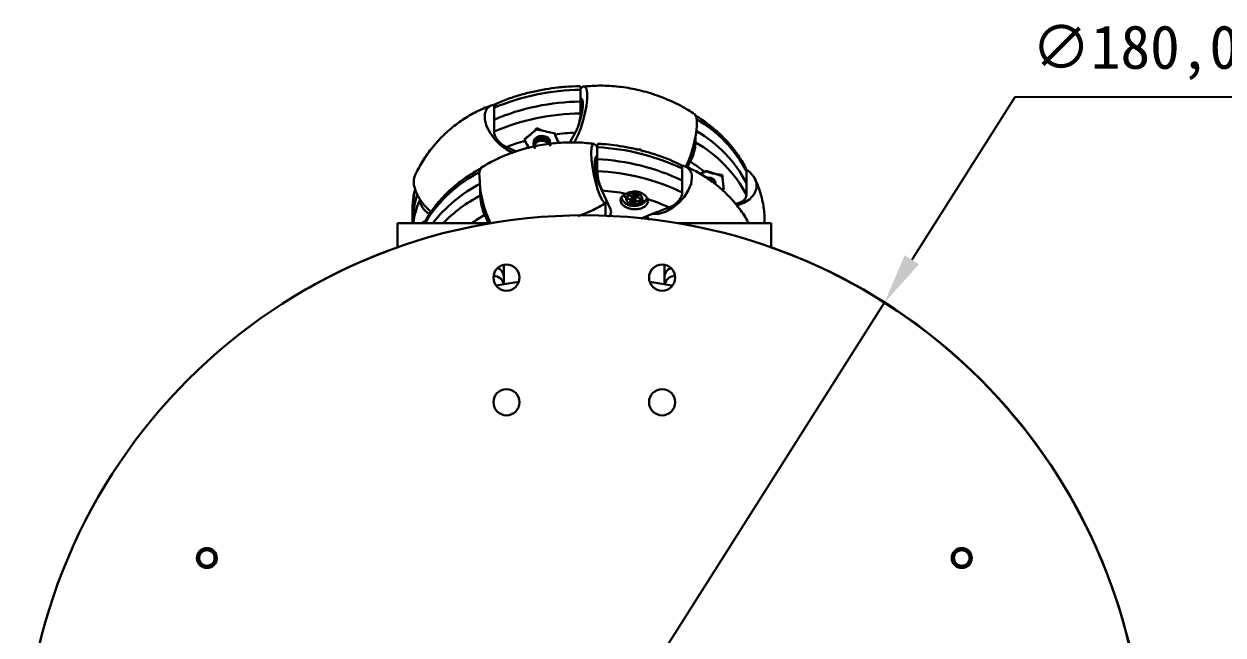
# Model space of a CAD drawing. Header units: millimetres. Extents: x 786 to 1380, y -734 to -314.
# Drawn here: x 933.2 to 1029.5, y -650.5 to -601.5 of the extents above; entities that cross this region are included whole.
import ezdxf

# ---------------------------------------------------------------- set-up
doc = ezdxf.new("R2010")
doc.units = ezdxf.units.MM
doc.header["$PDSIZE"] = -1
doc.layers.add('粗实线层', color=7, linetype='Continuous', lineweight=15)
doc.dimstyles.new('ISO-25', dxfattribs={"dimtxt": 2.5, "dimasz": 2.5, "dimexe": 1.25, "dimexo": 0.625, "dimtad": 1, "dimtxsty": 'Standard', "dimcen": 2.5, "dimadec": 0, "dimazin": 0, "dimtfac": 1, "dimtmove": 0, "dimatfit": 3, "dimfxl": 1, "dimarcsym": 0})

# ---------------------------------------------------------------- blocks, each defined once
blk = doc.blocks.new('*D120')
at = {"layer": 'Defpoints', "color": 0, "transparency": 16777216}
for p in [(1002.283, -623.856), (954.053, -699.842)]:
    blk.add_point(p, dxfattribs=at)
at = {"layer": '粗实线层', "color": 0, "lineweight": -2, "transparency": 16777216}
for p, q in [((1012.754, -607.358), (1004.469, -620.411)), ((1032.945, -607.358), (1012.754, -607.358)), ((954.053, -699.842), (1002.283, -623.856)), ((951.866, -703.286), (949.68, -706.731))]:
    blk.add_line(p, q, dxfattribs=at)
at = {"layer": '粗实线层', "color": 0, "transparency": 16777216}
for points in [[(1003.895, -620.046), (1005.043, -620.775), (1002.283, -623.856)], [(951.292, -702.922), (952.44, -703.651), (954.053, -699.842)]]:
    blk.add_solid(points, dxfattribs=at)
at = {"layer": '粗实线层', "color": 0, "lineweight": 15, "transparency": 16777216, "insert": (1023.611, -603.792), "char_height": 3.5, "attachment_point": 5}
blk.add_mtext('∅180,00', dxfattribs=at)

msp = doc.modelspace()

# ---------------------------------------------------------------- linework, layer by layer
at = {"layer": '粗实线层', "color": 7, "linetype": 'Continuous', "lineweight": 30}
for p, q in [((977.8658, -607.7237), (977.8658, -606.7689)), ((977.9305, -607.497), (977.8658, -607.4808)), ((970.9248, -608.2185), (970.9248, -609.1733)), ((977.8658, -607.7237), (977.8658, -608.6785)), ((970.9248, -609.1733), (970.9248, -610.1281)), ((973.3932, -610.6984), (973.8678, -610.3454)), ((974.1174, -610.1597), (974.3677, -609.9734)), ((974.3677, -609.9734), (974.3677, -609.8951)), ((974.3677, -609.9734), (974.7209, -610.0336)), ((975.7429, -610.2077), (976.0954, -611.0517)), ((975.807, -610.3591), (975.7628, -610.2637)), ((976.1436, -611.0548), (975.807, -610.3591)), ((976.9978, -611.001), (977.4434, -610.2164)), ((971.9259, -611.3687), (972.7131, -611.7198)), ((973.3652, -610.7645), (973.4094, -610.8598)), ((973.4094, -610.8598), (973.6865, -611.4326)), ((973.6984, -611.4291), (973.5937, -611.1783)), ((974.1684, -611.23), (974.1684, -611.2862)), ((976.1436, -611.1089), (976.1436, -611.0548)), ((979.2125, -612.3456), (979.2125, -611.3907)), ((987.1011, -610.5391), (987.1011, -610.9968)), ((979.2125, -612.095), (979.1158, -612.1152)), ((979.2125, -612.3456), (979.2125, -613.3004)), ((982.6553, -611.5457), (982.298, -611.5923)), ((982.6553, -611.5457), (982.6553, -611.624)), ((982.8911, -611.7412), (982.6553, -611.5457)), ((986.0329, -614.0576), (986.0329, -613.1028)), ((986.6787, -612.5347), (986.4192, -612.9841)), ((987.8216, -613.375), (987.4493, -613.5138)), ((987.4522, -613.5153), (987.9525, -613.2726)), ((987.9503, -613.3231), (987.8216, -613.375)), ((987.9525, -613.2726), (989.2287, -613.7039)), ((991.1957, -614.2618), (991.1957, -613.307)), ((986.0329, -615.0125), (986.0329, -614.0576)), ((988.5139, -613.9421), (988.5594, -613.995)), ((988.6895, -614.3906), (988.7122, -614.2822)), ((989.2287, -613.7039), (989.2287, -613.5939)), ((989.2287, -613.7039), (989.257, -613.96)), ((991.1957, -614.2618), (991.1957, -615.2166)), ((967.8673, -614.6062), (967.5315, -614.7043)), ((967.5315, -614.7043), (967.5315, -614.7826)), ((969.8139, -615.2633), (969.8139, -614.6054)), ((980.2819, -616.363), (979.5702, -614.8531)), ((981.6012, -615.312), (981.5637, -615.3866)), ((982.0721, -615.3252), (981.78, -615.2519)), ((981.9383, -615.5917), (982.0188, -615.3118)), ((982.1644, -615.1414), (982.0721, -615.3252)), ((982.2617, -615.2532), (982.1167, -615.5418)), ((982.4022, -615.2885), (982.2617, -615.2532)), ((982.3152, -615.6864), (982.2617, -615.2532)), ((982.3431, -615.0812), (982.2904, -615.0756)), ((982.3474, -615.0823), (982.3365, -615.1042)), ((982.4491, -615.4198), (982.3365, -615.1042)), ((982.4562, -615.1096), (982.3431, -615.0812)), ((982.4491, -615.4198), (982.5413, -615.236)), ((982.5023, -615.1288), (982.4562, -615.1096)), ((989.3386, -614.7011), (989.1827, -614.7768)), ((989.236, -614.8327), (989.3647, -614.7807)), ((964.9529, -615.5632), (964.9529, -615.6225)), ((981.5637, -615.3866), (981.5611, -615.392)), ((981.6462, -615.5184), (981.9383, -615.5917)), ((981.9383, -615.5917), (981.8229, -615.8216)), ((981.8619, -615.9288), (981.908, -615.948)), ((981.908, -615.948), (982.0211, -615.9764)), ((981.9533, -615.5397), (982.0505, -615.5641)), ((982.0211, -615.9764), (982.0505, -615.5641)), ((982.0211, -615.9764), (982.0738, -615.982)), ((982.1167, -615.5418), (982.1998, -615.9163)), ((982.1998, -615.9163), (982.3152, -615.6864)), ((982.3152, -615.6864), (982.6074, -615.7597)), ((982.7412, -615.4931), (982.4491, -615.4198)), ((982.7888, -615.6942), (982.8263, -615.6195)), ((983.0878, -615.6773), (983.1036, -615.6526)), ((983.1332, -615.6146), (983.1388, -615.6046)), ((964.3675, -616.5246), (964.3675, -617.4794)), ((970.1716, -616.816), (970.5026, -617.5182)), ((982.92, -617.0252), (982.7259, -617.1409)), ((983.2035, -616.9109), (983.3676, -617.2289)), ((970.6591, -617.4794), (963.1675, -617.4794)), ((963.1675, -617.4794), (963.1675, -619.4222)), ((965.4036, -617.4794), (965.4036, -617.4113)), ((993.1675, -617.4794), (985.676, -617.4794)), ((993.1675, -617.4794), (993.1675, -619.4222)), ((971.7175, -622.372), (971.7175, -620.8178)), ((984.6175, -622.372), (984.6175, -620.8178))]:
    msp.add_line(p, q, dxfattribs=at)
at = {"layer": '粗实线层', "color": 8, "linetype": 'Continuous', "lineweight": 30}
for p, q in [((981.6647, -615.2588), (981.6462, -615.5184)), ((982.5413, -615.236), (982.5206, -615.1428)), ((979.8711, -616.8808), (979.8711, -615.8693)), ((981.9327, -615.603), (981.908, -615.948)), ((982.6074, -615.7597), (982.6285, -615.4648)), ((982.7861, -615.6995), (982.7403, -615.4929)), ((982.8056, -615.5263), (982.8263, -615.6195))]:
    msp.add_line(p, q, dxfattribs=at)
at = {"layer": '粗实线层', "color": 7, "linetype": 'Continuous', "lineweight": 30, "flags": 128}
for points in [[(977.8645, -606.6936), (978.0576, -606.5215), (978.2192, -606.5186), (978.334, -606.689), (978.3936, -607.02), (978.3936, -607.4871), (978.334, -608.0557), (978.2192, -608.6835), (978.0576, -609.3241), (977.8614, -609.9298), (977.645, -610.4558), (977.4246, -610.8631), (977.2896, -611.0463)], [(977.9305, -607.497), (977.9879, -607.5406), (978.0501, -607.756), (978.0501, -608.1198), (977.9879, -608.5829), (977.8719, -609.0827), (977.7178, -609.5518), (977.7113, -609.5686)], [(972.4438, -611.8403), (971.9555, -611.6008), (971.4427, -611.227), (970.9777, -610.7594), (970.5949, -610.2325), (970.3227, -609.6855), (970.1814, -609.1589), (970.1814, -608.6918), (970.3227, -608.3188), (970.5949, -608.0676), (970.9777, -607.9568), (971.1604, -607.9543)], [(986.299, -612.9713), (986.4563, -612.6677), (986.6727, -612.1416), (986.8689, -611.5359), (987.0304, -610.8954), (987.1452, -610.2675), (987.2049, -609.699), (987.2049, -609.2319), (987.1452, -608.9008), (987.0356, -608.7338)], [(975.4184, -610.9327), (975.3754, -610.7683), (975.2402, -610.6166), (975.0332, -610.5129), (974.7859, -610.4732), (974.5359, -610.5035), (974.3213, -610.599), (974.2438, -610.6613)], [(974.2459, -611.4783), (974.1915, -611.4364), (974.1079, -611.2938), (974.0991, -611.1399), (974.166, -610.9932), (974.3009, -610.871), (974.4883, -610.7876), (974.7074, -610.7532), (974.9334, -610.7724), (975.141, -610.8438), (975.3066, -610.9605), (975.4157, -611.1204), (975.4157, -611.1204)], [(974.1684, -611.2862), (974.1717, -611.2415), (974.2413, -611.0835), (974.3912, -610.9563), (974.5984, -610.8793), (974.8316, -610.8643), (975.0551, -610.9135), (975.235, -611.0195), (975.3438, -611.166)], [(974.9084, -610.6563), (974.7515, -610.6673), (974.5539, -610.6407)], [(978.7149, -611.8407), (978.7404, -611.439), (978.8149, -611.189), (978.933, -611.1094), (979.0859, -611.206), (979.2045, -611.3699)], [(979.9298, -615.8475), (979.7983, -615.8356), (979.6321, -615.6527), (979.4489, -615.3092), (979.2622, -614.8303), (979.0859, -614.2518), (978.933, -613.6164), (978.8149, -612.9714), (978.7404, -612.3645), (978.7149, -611.8407)], [(979.0055, -612.5363), (979.0322, -612.2428), (979.109, -612.1171), (979.1158, -612.1152)], [(979.1253, -612.5112), (979.1521, -612.2177), (979.2125, -612.1006)], [(979.2148, -613.3518), (979.1521, -612.933), (979.1253, -612.5112)], [(991.1933, -613.1702), (991.4699, -613.3791), (991.813, -613.7848), (991.9911, -614.2379), (991.9911, -614.7051), (991.813, -615.1514), (991.4699, -615.544), (990.9872, -615.8536), (990.4084, -616.0556)], [(964.5603, -613.678), (964.4837, -613.9339), (964.4837, -614.401), (964.625, -614.9276), (964.8971, -615.4746), (965.2799, -616.0014), (965.745, -616.4691), (965.8628, -616.5667)], [(986.8128, -613.8294), (986.7386, -614.3281), (986.5216, -614.8618), (986.1778, -615.391), (985.7328, -615.8762), (985.2196, -616.2817), (984.6761, -616.5772), (984.1428, -616.7409), (983.6592, -616.7607), (983.6517, -616.7597)], [(988.7124, -614.2698), (988.6694, -614.1054), (988.5342, -613.9537), (988.3272, -613.85), (988.0799, -613.8103), (987.9477, -613.8174)], [(989.3386, -614.6827), (989.3552, -614.6881), (989.406, -614.7021)], [(982.7861, -615.6995), (982.7875, -615.6968), (982.7888, -615.6942)], [(983.117, -615.6419), (983.1155, -615.6442), (983.0879, -615.6771)], [(965.1067, -617.4794), (965.3405, -617.3059), (965.5053, -617.2095)], [(982.8724, -617.0374), (982.8921, -617.0723), (982.9072, -617.0989)], [(982.8724, -617.0374), (982.8921, -617.0723), (982.9072, -617.0989)], [(972.9085, -622.1958), (971.8925, -622.3439), (971.0798, -622.4816)], [(985.2553, -622.4816), (985.1983, -622.4713), (983.4266, -622.1958)]]:
    msp.add_lwpolyline(points, dxfattribs=at)
at = {"layer": '粗实线层', "color": 8, "linetype": 'Continuous', "lineweight": 30, "flags": 128}
for points in [[(964.3732, -616.2444), (964.3726, -616.2615), (964.3675, -616.5246)], [(983.1571, -615.5215), (983.15, -615.5746), (983.1494, -615.5768)]]:
    msp.add_lwpolyline(points, dxfattribs=at)
at = {"layer": '粗实线层', "color": 7, "linetype": 'Continuous', "lineweight": 30}
for centre, radius in [((978.1675, -661.8486), 45), ((971.9175, -621.8486), 1.05), ((984.4175, -621.8486), 1.05), ((971.9175, -631.8486), 1.05), ((984.4175, -631.8486), 1.05), ((947.8567, -644.3486), 0.8), ((947.8567, -644.3486), 0.75), ((947.8567, -644.3486), 0.625), ((1008.4784, -644.3486), 0.8), ((1008.4784, -644.3486), 0.75), ((1008.4784, -644.3486), 0.625)]:
    msp.add_circle(centre, radius, dxfattribs=at)
for centre, radius, start, end in [((978.0401, -624.9453), 18.1773, 90.549481, 113.044011), ((975.9915, -608.0407), 1.9493, 344.054447, 15.945553), ((978.0401, -625.9002), 18.1773, 90.549481, 113.044011), ((978.0401, -626.855), 18.1773, 90.549481, 113.044011), ((978.1567, -627.849), 17.6471, 92.316442, 97.651625), ((981.9499, -619.1417), 10.4546, 27.825086, 60.046829), ((977.6451, -625.6244), 15.3601, 106.007544, 111.860224), ((974.4822, -610.9388), 0.3638, 138.206957, 179.035094), ((978.3908, -629.1056), 17.7339, 64.473113, 87.34401), ((981.9304, -620.1106), 10.4784, 27.842986, 60.431595), ((978.3908, -630.0604), 17.7339, 64.473113, 87.34401), ((974.8281, -623.2294), 11.0758, 116.918222, 148.311436), ((970.6052, -613.5281), 0.8771, 142.693735, 192.203692), ((982.9067, -612.7054), 3.9049, 177.518075, 213.287285), ((978.3908, -631.0153), 17.7339, 64.473113, 87.34401), ((985.8876, -613.7638), 0.9275, 355.948418, 83.508199), ((980.5272, -622.0977), 11.3708, 50.095723, 57.248452), ((975.2279, -624.7162), 11.7316, 117.482892, 141.912935), ((978.4382, -613.6514), 8.6905, 180.409421, 206.161076), ((971.4429, -617.4928), 7.0753, 161.133206, 179.891322), ((971.4049, -616.5366), 7.0377, 165.792966, 177.620756), ((978.2083, -632.1691), 17.3695, 79.048781, 85.502905), ((981.7334, -615.4339), 0.1879, 75.656624, 116.810776), ((982.285, -615.2189), 0.1434, 87.850954, 147.281338), ((982.4663, -615.2027), 0.0821, 336.014758, 64.014087), ((981.6554, -615.4182), 0.1006, 173.603186, 264.754659), ((981.6301, -615.4268), 0.0773, 153.22795, 165.141494), ((981.8979, -615.855), 0.0821, 156.015605, 244.019009), ((982.0685, -615.508), 0.0589, 252.274611, 324.931063), ((982.0792, -615.8387), 0.1434, 267.850806, 327.281314), ((982.6548, -615.5983), 0.1682, 253.627613, 316.678979), ((982.7198, -615.6124), 0.1212, 24.156981, 79.807575), ((982.7074, -615.6598), 0.0882, 322.296072, 333.20567), ((978.8316, -629.8208), 14.9362, 65.642004, 72.779702), ((978.18, -661.8414), 45, 109.488098, 120.060127), ((978.18, -661.8414), 45, 349.454328, 70.545655), ((970.965, -621.8014), 0.7567, 6.02143, 71.914886), ((985.3701, -621.8014), 0.7567, 108.085114, 173.97857), ((970.8364, -622.6106), 0.9098, 15.167878, 87.388211), ((985.4987, -622.6106), 0.9098, 92.611789, 164.832122)]:
    msp.add_arc(centre, radius, start, end, dxfattribs=at)
at = {"layer": '粗实线层', "color": 8, "linetype": 'Continuous', "lineweight": 30}
for centre, radius, start, end in [((981.9576, -618.1814), 10.4453, 27.818067, 59.896042), ((975.6002, -626.2187), 12.3896, 117.841301, 135.140138), ((981.6579, -614.8601), 0.5564, 226.01448, 259.376769), ((981.6816, -614.8371), 0.5679, 226.308581, 257.744532), ((971.6677, -618.5006), 7.3057, 156.799292, 171.965089), ((982.901, -615.4274), 0.3119, 246.616798, 306.829748), ((982.9038, -615.4087), 0.3137, 247.970621, 312.058812), ((976.2234, -627.2997), 12.105, 119.996247, 125.781119)]:
    msp.add_arc(centre, radius, start, end, dxfattribs=at)
at = {"layer": '粗实线层', "color": 7, "linetype": 'Continuous', "lineweight": 30}
for points, knots in [([(977.7538, -606.49), (977.3898, -606.4984), (976.8214, -606.5116), (975.9229, -606.6015), (975.0454, -606.7223), (974.0182, -606.924), (972.9689, -607.1976), (971.9937, -607.5116), (971.397, -607.7643), (971.1372, -607.8743)], [0, 0, 0, 0, 0.1568131, 0.2448277, 0.3905733, 0.541464, 0.7028367, 0.870657, 1, 1, 1, 1]), ([(977.754, -606.4943), (977.7676, -606.4894), (977.8124, -606.4735), (977.8549, -606.5678), (977.8624, -606.7056), (977.8658, -606.7689)], [0, 0, 0, 0, 0.19147177, 0.62872793, 1, 1, 1, 1]), ([(987.0456, -608.745), (986.8752, -608.6336), (986.291, -608.2517), (985.2278, -607.6976), (983.8451, -607.1437), (982.4119, -606.7437), (980.9525, -606.5034), (979.5151, -606.4074), (978.5754, -606.4755), (978.1228, -606.5084)], [0, 0, 0, 0, 0.0653135, 0.2238816, 0.3826268, 0.5407636, 0.6981429, 0.8546296, 1, 1, 1, 1]), ([(970.7288, -608.0127), (970.5575, -608.0752), (969.993, -608.2814), (969.0583, -608.7484), (967.9652, -609.4547), (966.9561, -610.2986), (966.0551, -611.2553), (965.2872, -612.3024), (964.8128, -613.128), (964.6006, -613.5948), (964.5613, -613.6812)], [0, 0, 0, 0, 0.0648143, 0.2136774, 0.3643029, 0.5157149, 0.6670284, 0.8174417, 0.9661913, 1, 1, 1, 1]), ([(970.9248, -608.2185), (970.9342, -608.1487), (970.9528, -608.0093), (971.0417, -607.898), (971.1217, -607.8796), (971.1378, -607.8759)], [0, 0, 0, 0, 0.4440069, 0.8875954, 1, 1, 1, 1]), ([(977.4434, -610.2164), (977.4873, -610.1349), (977.575, -609.9718), (977.6997, -609.6238), (977.7966, -609.2581), (977.8557, -608.9232), (977.8626, -608.7555), (977.8658, -608.6785)], [0, 0, 0, 0, 0.2157744, 0.4317613, 0.6405164, 0.834927, 1, 1, 1, 1]), ([(991.1409, -613.0831), (991.1403, -613.0816), (991.003, -612.7546), (990.6088, -612.1361), (989.9547, -611.2427), (989.1688, -610.4087), (988.2727, -609.645), (987.5512, -609.1121), (987.1065, -608.8604), (987.0225, -608.8129)], [0, 0, 0, 0, 0.0008837, 0.1911639, 0.3820714, 0.5733384, 0.7646163, 0.9555112, 1, 1, 1, 1]), ([(970.9248, -610.1281), (970.9333, -610.2084), (970.9504, -610.3688), (971.0821, -610.6427), (971.2784, -610.9098), (971.535, -611.1515), (971.7619, -611.2982), (971.8926, -611.3544), (971.9259, -611.3687)], [0, 0, 0, 0, 0.1762442, 0.3523225, 0.5330201, 0.7249747, 0.929937, 1, 1, 1, 1]), ([(974.3596, -609.8589), (974.1616, -610.0671), (973.8363, -610.409), (973.4977, -610.6645), (973.3652, -610.7645)], [0, 0, 0, 0, 0.6086174, 1, 1, 1, 1]), ([(975.7628, -610.2637), (975.3614, -610.1853), (974.8795, -610.091), (974.434, -609.8922), (974.3596, -609.859)], [0, 0, 0, 0, 0.83299536, 1, 1, 1, 1]), ([(974.9677, -610.5014), (975.0131, -610.5154), (975.1214, -610.5486), (975.2306, -610.6218), (975.269, -610.6822), (975.2786, -610.6973)], [0, 0, 0, 0, 0.3517763, 0.8377201, 1, 1, 1, 1]), ([(978.9442, -611.1146), (978.7444, -611.0896), (978.0496, -611.003), (976.8457, -610.9713), (975.3493, -611.0798), (973.8757, -611.3489), (972.4487, -611.773), (971.1129, -612.3138), (970.2977, -612.7824), (969.9092, -613.0058)], [0, 0, 0, 0, 0.0643355, 0.2237023, 0.3831513, 0.5419094, 0.6998745, 0.8569544, 1, 1, 1, 1]), ([(974.1058, -611.1253), (974.1008, -611.1092), (974.0802, -611.0428), (974.122, -610.922), (974.2294, -610.7859), (974.4031, -610.6834), (974.6167, -610.6277), (974.8477, -610.6257), (975.0696, -610.6782), (975.257, -610.7799), (975.3909, -610.9206), (975.4487, -611.0832), (975.4512, -611.2121), (975.413, -611.2741), (975.4063, -611.285)], [0, 0, 0, 0, 0.0303965, 0.1252601, 0.2202001, 0.3152555, 0.4103212, 0.5052704, 0.6001406, 0.6949729, 0.7898118, 0.8847022, 0.9796862, 1, 1, 1, 1]), ([(974.1727, -611.2296), (974.1713, -611.2229), (974.1607, -611.1713), (974.2064, -611.0737), (974.31, -610.9573), (974.4717, -610.8729), (974.6653, -610.8314), (974.8709, -610.838), (975.065, -610.8927), (975.2249, -610.9902), (975.31, -611.0899), (975.3374, -611.1517), (975.3438, -611.166)], [0, 0, 0, 0, 0.01760447, 0.13591847, 0.25423281, 0.37254666, 0.49086021, 0.60917405, 0.72748849, 0.84580328, 0.96411809, 1, 1, 1, 1]), ([(974.1741, -610.9829), (974.1759, -610.9469), (974.18, -610.8652), (974.2663, -610.749), (974.408, -610.6515), (974.5927, -610.5935), (974.7962, -610.5825), (974.9985, -610.6197), (975.1681, -610.7042), (975.2717, -610.7833), (975.2954, -610.8345), (975.2973, -610.8385)], [0, 0, 0, 0, 0.1001259, 0.2271503, 0.3541748, 0.4811991, 0.608223, 0.7352463, 0.8622695, 0.989293, 1, 1, 1, 1]), ([(979.3041, -611.1067), (979.2937, -611.1064), (979.2713, -611.1057), (979.2449, -611.1431), (979.2258, -611.2057), (979.2145, -611.289), (979.2132, -611.3565), (979.2125, -611.3907)], [0, 0, 0, 0, 0.1886564, 0.404549, 0.6276214, 0.8114368, 1, 1, 1, 1]), ([(982.6919, -611.6216), (982.6873, -611.6203), (982.3109, -611.5114), (981.5971, -611.3758), (980.6081, -611.2217), (979.8644, -611.1337), (979.4423, -611.1205), (979.3037, -611.1161)], [0, 0, 0, 0, 0.0042936, 0.350229, 0.6348837, 0.8800769, 1, 1, 1, 1]), ([(987.1011, -610.9968), (987.0975, -611.0796), (987.0903, -611.2451), (987.0347, -611.5581), (986.9519, -611.8835), (986.8436, -612.2014), (986.7479, -612.4154), (986.6928, -612.5105), (986.6787, -612.5347)], [0, 0, 0, 0, 0.1762442, 0.3523225, 0.5330201, 0.7249747, 0.929937, 1, 1, 1, 1]), ([(985.8201, -612.7585), (985.571, -612.638), (984.9517, -612.3387), (983.9048, -611.9541), (983.0908, -611.731), (982.6919, -611.6216)], [0, 0, 0, 0, 0.255566, 0.6352676, 1, 1, 1, 1]), ([(969.879, -613.0727), (969.8725, -613.076), (969.5224, -613.2498), (968.8839, -613.658), (967.9782, -614.3015), (967.1556, -615.0197), (966.4236, -615.7997), (965.8606, -616.5158), (965.5903, -616.9869), (965.4896, -617.1623)], [0, 0, 0, 0, 0.0033166, 0.1778635, 0.3544522, 0.532657, 0.7121823, 0.8928453, 1, 1, 1, 1]), ([(979.5702, -614.8531), (979.533, -614.7701), (979.4587, -614.6039), (979.3531, -614.2515), (979.2711, -613.8824), (979.2211, -613.5454), (979.2152, -613.3775), (979.2125, -613.3004)], [0, 0, 0, 0, 0.2157744, 0.4317613, 0.6405164, 0.834927, 1, 1, 1, 1]), ([(986.0329, -613.1028), (986.0308, -613.0666), (986.0264, -612.9931), (985.9919, -612.9001), (985.9367, -612.8233), (985.8799, -612.7731), (985.8363, -612.7556), (985.8237, -612.7506)], [0, 0, 0, 0, 0.2236109, 0.4538751, 0.6774451, 0.9072, 1, 1, 1, 1]), ([(991.3706, -617.4794), (991.3329, -617.4046), (991.1049, -616.9527), (990.5461, -616.1826), (989.7017, -615.2032), (988.7328, -614.3393), (987.681, -613.6094), (986.8375, -613.1562), (986.3546, -612.9559), (986.2513, -612.913)], [0, 0, 0, 0, 0.0363087, 0.2191622, 0.4031513, 0.5871144, 0.7700012, 0.9508046, 1, 1, 1, 1]), ([(989.2524, -613.5975), (988.993, -613.5707), (988.567, -613.5266), (988.1237, -613.3803), (987.9503, -613.3231)], [0, 0, 0, 0, 0.60887589, 1, 1, 1, 1]), ([(991.1383, -613.0846), (991.1417, -613.0889), (991.1939, -613.1556), (991.1949, -613.2338), (991.1957, -613.307)], [0, 0, 0, 0, 0.0641066, 1, 1, 1, 1]), ([(988.0628, -613.9046), (988.1207, -613.9086), (988.2467, -613.9175), (988.4183, -613.99), (988.5374, -614.0686), (988.571, -614.1268), (988.578, -614.1389)], [0, 0, 0, 0, 0.2739302, 0.594835, 0.9157395, 1, 1, 1, 1]), ([(989.3647, -614.7807), (989.3326, -614.4796), (989.2941, -614.118), (989.2585, -613.672), (989.2525, -613.5975)], [0, 0, 0, 0, 0.83288073, 1, 1, 1, 1]), ([(992.648, -617.4794), (992.649, -617.2433), (992.6519, -616.6149), (992.4797, -615.6178), (992.2138, -614.6633), (991.9736, -614.1299), (991.8845, -613.932)], [0, 0, 0, 0, 0.1897021, 0.5050148, 0.8163904, 1, 1, 1, 1]), ([(964.5912, -614.736), (964.582, -614.7658), (964.4728, -615.121), (964.3981, -615.6214), (964.3923, -616.0905), (964.3907, -616.2245)], [0, 0, 0, 0, 0.0614804, 0.7319471, 1, 1, 1, 1]), ([(969.8139, -615.2633), (969.817, -615.3462), (969.8231, -615.5119), (969.8701, -615.8269), (969.9403, -616.1553), (970.0319, -616.477), (970.113, -616.6944), (970.1597, -616.7913), (970.1716, -616.816)], [0, 0, 0, 0, 0.1762442, 0.3523225, 0.5330201, 0.7249747, 0.929937, 1, 1, 1, 1]), ([(981.508, -615.116), (981.4612, -615.1381), (981.3663, -615.1831), (981.2532, -615.2701), (981.1645, -615.3698), (981.1063, -615.4787), (981.0788, -615.595), (981.0833, -615.7128), (981.1198, -615.8306), (981.1863, -615.9425), (981.282, -616.0473), (981.4022, -616.14), (981.5457, -616.2198), (981.6857, -616.2752), (981.8346, -616.3181), (981.9907, -616.3484), (982.1743, -616.364), (982.3597, -616.36), (982.5385, -616.3366), (982.7089, -616.294), (982.8633, -616.2342), (982.9999, -616.1579), (983.1126, -616.0687), (983.1999, -615.9678), (983.2577, -615.86), (983.2853, -615.747), (983.2818, -615.6579), (983.2674, -615.5935), (983.2581, -615.5672), (983.2534, -615.5541)], [0, 0, 0, 0, 0.03937257, 0.07988487, 0.1192578, 0.15977773, 0.19905165, 0.23947562, 0.27855289, 0.31877537, 0.35764132, 0.39764696, 0.43629156, 0.47606835, 0.49998961, 0.53843813, 0.57800476, 0.61645241, 0.65600851, 0.69458028, 0.73425835, 0.77304955, 0.81295384, 0.85195677, 0.8920794, 0.93128453, 0.97161685, 0.98578296, 1, 1, 1, 1]), ([(983.2534, -615.5541), (983.2386, -615.5206), (983.2084, -615.4525), (983.1326, -615.3435), (983.036, -615.238), (982.9169, -615.1396), (982.774, -615.0533), (982.6464, -615.002), (982.5132, -614.9648), (982.3748, -614.9413), (982.1931, -614.9379), (982.0097, -614.9584), (981.8324, -614.9985), (981.6603, -615.0536), (981.5594, -615.0949), (981.508, -615.116)], [0, 0, 0, 0, 0.0752692, 0.1530231, 0.2281947, 0.3051775, 0.3874942, 0.472219, 0.5001071, 0.5819171, 0.6661725, 0.7479583, 0.832025, 0.9145073, 1, 1, 1, 1]), ([(981.6487, -615.2662), (981.6369, -615.2737), (981.6165, -615.2867), (981.6057, -615.3045), (981.6012, -615.312)], [0, 0, 0, 0, 0.5792437, 1, 1, 1, 1]), ([(984.9918, -616.2141), (985.0999, -616.1675), (985.3162, -616.0743), (985.6237, -615.8256), (985.8625, -615.537), (986.0081, -615.2491), (986.0251, -615.0869), (986.0329, -615.0125)], [0, 0, 0, 0, 0.2157744, 0.4317613, 0.6405164, 0.834927, 1, 1, 1, 1]), ([(990.2688, -615.8937), (990.2872, -615.8942), (990.4362, -615.8982), (990.699, -615.8174), (990.9893, -615.6556), (991.1656, -615.4405), (991.1863, -615.2871), (991.1957, -615.2166)], [0, 0, 0, 0, 0.037454, 0.3025529, 0.5587756, 0.797392, 1, 1, 1, 1]), ([(965.7394, -616.7451), (965.7076, -616.7285), (965.5721, -616.6582), (965.3467, -616.4481), (965.1166, -616.1541), (964.9767, -615.8599), (964.9604, -615.6972), (964.9529, -615.6225)], [0, 0, 0, 0, 0.0779711, 0.331911, 0.5773483, 0.8059205, 1, 1, 1, 1]), ([(977.674, -616.9274), (978.0364, -616.7877), (978.8215, -616.4851), (979.5466, -616.0614), (979.9369, -615.8333)], [0, 0, 0, 0, 0.46170101, 1, 1, 1, 1]), ([(981.1503, -615.4076), (981.1503, -615.4077), (981.1592, -615.5059), (981.2624, -615.6884), (981.4524, -615.8845), (981.6814, -616.0124), (981.9184, -616.0903), (982.0938, -616.1005), (982.1821, -616.1056)], [0, 0, 0, 0, 0.0003136, 0.2308323, 0.4628217, 0.6262066, 0.812004, 1, 1, 1, 1]), ([(982.1821, -616.1056), (982.3203, -616.0935), (982.5141, -616.0765), (982.7689, -615.9699), (982.9514, -615.8437), (983.0824, -615.7226), (983.1152, -615.6434), (983.116, -615.6414)], [0, 0, 0, 0, 0.3657942, 0.512729, 0.7506469, 0.9936478, 1, 1, 1, 1]), ([(982.8263, -615.6195), (982.8303, -615.6086), (982.8372, -615.5898), (982.8324, -615.5708), (982.8303, -615.5628)], [0, 0, 0, 0, 0.5802418, 1, 1, 1, 1]), ([(984.9918, -616.2141), (984.6475, -616.3428), (983.9584, -616.6005), (983.2663, -616.8836), (982.92, -617.0252)], [0, 0, 0, 0, 0.4996556, 1, 1, 1, 1]), ([(983.0999, -615.6583), (983.1437, -615.5944), (983.1897, -615.5274), (983.2005, -615.4517), (983.201, -615.4482)], [0, 0, 0, 0, 0.9527974, 1, 1, 1, 1]), ([(965.4858, -617.1597), (965.4735, -617.1741), (965.4102, -617.2486), (965.4065, -617.3387), (965.4036, -617.4113)], [0, 0, 0, 0, 0.1940301, 1, 1, 1, 1]), ([(980.1083, -616.9555), (980.1107, -616.9539), (980.1949, -616.8981), (980.2825, -616.7501), (980.3436, -616.5481), (980.3011, -616.4207), (980.2819, -616.363)], [0, 0, 0, 0, 0.0102661, 0.360752, 0.7105576, 1, 1, 1, 1])]:
    msp.add_open_spline(points, degree=3, knots=knots, dxfattribs=at)
at = {"layer": '粗实线层', "color": 8, "linetype": 'Continuous', "lineweight": 30}
for points, knots in [([(981.2962, -615.243), (981.3154, -615.26), (981.3538, -615.294), (981.4426, -615.3489), (981.516, -615.3718), (981.5637, -615.3866)], [0, 0, 0, 0, 0.2590327, 0.5183169, 1, 1, 1, 1]), ([(982.7888, -615.6942), (982.8357, -615.7031), (982.9079, -615.717), (982.9947, -615.7054), (983.0546, -615.6852), (983.1022, -615.6528), (983.1402, -615.6127), (983.1464, -615.5767), (983.1495, -615.5589)], [0, 0, 0, 0, 0.2697473, 0.4151839, 0.5637118, 0.7122449, 0.8576963, 1, 1, 1, 1])]:
    msp.add_open_spline(points, degree=3, knots=knots, dxfattribs=at)
at = {"layer": '粗实线层', "color": 7, "linetype": 'Continuous', "lineweight": 30}
for points in [[(982.2904, -615.0756), (982.2292, -615.0719), (982.1068, -615.0644), (981.9275, -615.1001), (981.766, -615.1656), (981.6878, -615.2327), (981.6487, -615.2662)], [(982.8303, -615.5628), (982.8299, -615.5194), (982.8289, -615.4325), (982.7621, -615.3096), (982.6548, -615.2021), (982.5531, -615.1533), (982.5023, -615.1288)], [(981.5554, -615.407), (981.543, -615.4572), (981.5182, -615.5577), (981.572, -615.708), (981.6847, -615.8411), (981.8028, -615.8996), (981.8619, -615.9288)], [(982.0737, -615.982), (982.1457, -615.9857), (982.2896, -615.993), (982.4957, -615.94), (982.6716, -615.8473), (982.742, -615.7582), (982.7772, -615.7137)]]:
    msp.add_open_spline(points, degree=3, dxfattribs=at)

# ---------------------------------------------------------------- dimensions: what is measured, and where the dimension line sits
at = {"layer": '粗实线层', "lineweight": 15}
dim = msp.add_diameter_dim_2p(p1=(954.0526, -699.8416), p2=(1002.2825, -623.8556), dimstyle='ISO-25', override={"dimtxt": 3.5, "dimasz": 4.08, "dimexe": 2, "dimexo": 0, "dimgap": 1.524, "dimtih": 1, "dimtoh": 1, "dimlfac": 2, "dimzin": 0, "dimadec": 2, "dimtzin": 0}, dxfattribs=at)
dim.commit()
dim.dimension.update_dxf_attribs({"geometry": '*D120', "text_midpoint": (1023.6114, -607.3577), "dimtype": 163})

doc.saveas('drawing.dxf')
